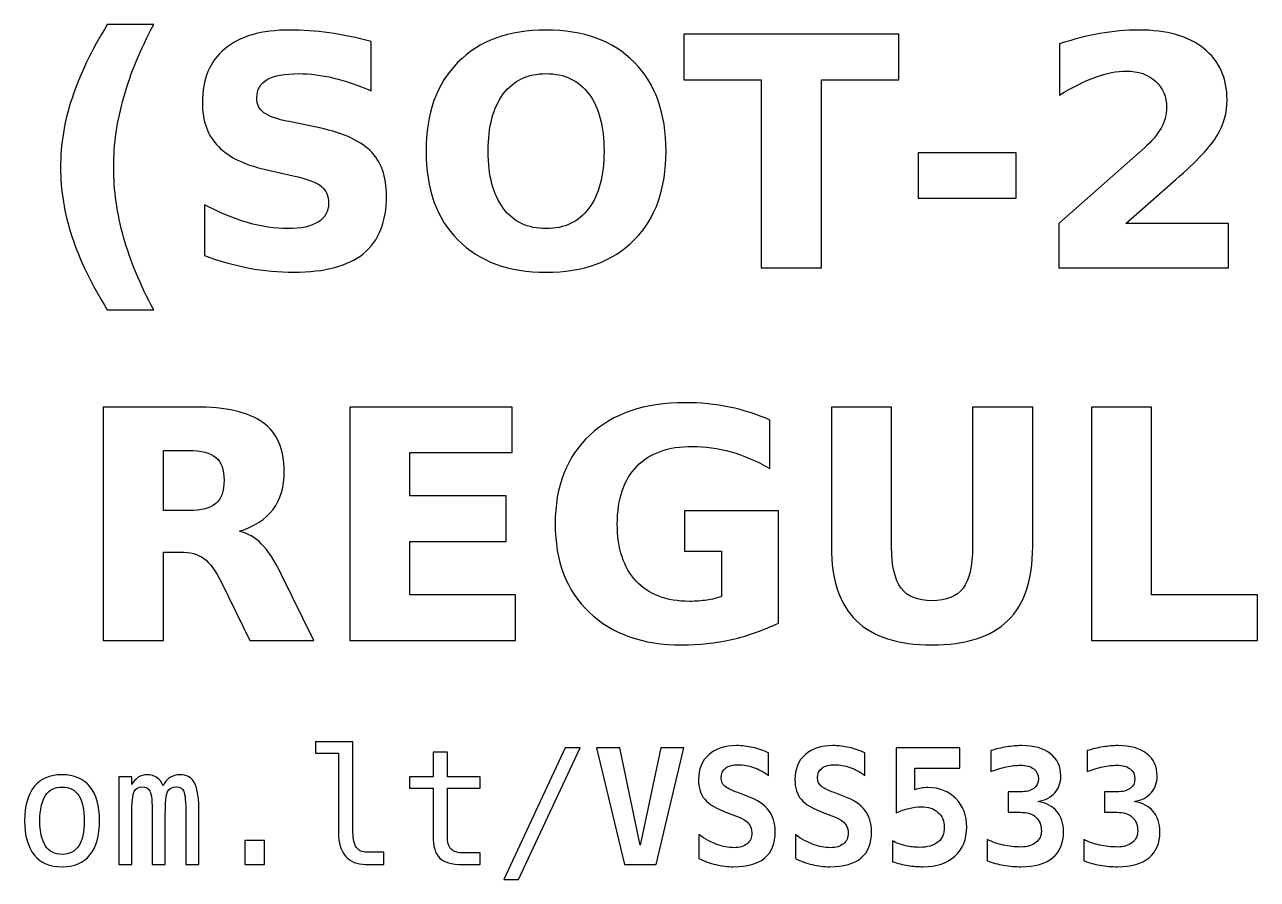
# Model space of a CAD drawing. Header units: centimetres. Extents: x -10.791 to -10.213, y -15.139 to -14.456.
# Drawn here: x -10.5503 to -10.4379, y -14.534 to -14.456 of the extents above; entities that cross this region are included whole.
import ezdxf

# ---------------------------------------------------------------- set-up
doc = ezdxf.new("R2010")
doc.units = ezdxf.units.CM
doc.header["$MEASUREMENT"] = 0
doc.layers.add('Layer 1', color=7, linetype='Continuous')

msp = doc.modelspace()

# ---------------------------------------------------------------- linework, layer by layer
at = {"layer": 'Layer 1', "color": 250}
for points, knots in [([(-10.53854, -14.48202), (-10.53854, -14.48202), (-10.54277, -14.48202), (-10.54277, -14.48202), (-10.54277, -14.48202), (-10.54423, -14.47967), (-10.5453, -14.47744), (-10.546, -14.47532), (-10.546, -14.47532), (-10.54669, -14.47321), (-10.54704, -14.47111), (-10.54704, -14.46903), (-10.54704, -14.46903), (-10.54704, -14.46694), (-10.54669, -14.46484), (-10.54599, -14.4627), (-10.54599, -14.4627), (-10.54529, -14.46057), (-10.54422, -14.45834), (-10.54277, -14.456), (-10.54277, -14.456), (-10.54277, -14.456), (-10.53854, -14.456), (-10.53854, -14.456), (-10.53854, -14.456), (-10.53975, -14.45826), (-10.54067, -14.46046), (-10.54127, -14.46262), (-10.54127, -14.46262), (-10.54188, -14.46477), (-10.54219, -14.46689), (-10.54219, -14.469), (-10.54219, -14.469), (-10.54219, -14.4711), (-10.54189, -14.47323), (-10.54128, -14.47539), (-10.54128, -14.47539), (-10.54068, -14.47755), (-10.53976, -14.47976), (-10.53854, -14.48202)], [0, 0, 0, 0, 0.1, 0.1, 0.1, 0.1, 0.2, 0.2, 0.2, 0.2, 0.3, 0.3, 0.3, 0.3, 0.4, 0.4, 0.4, 0.4, 0.5, 0.5, 0.5, 0.5, 0.6, 0.6, 0.6, 0.6, 0.7, 0.7, 0.7, 0.7, 0.8, 0.8, 0.8, 0.8, 0.9, 0.9, 0.9, 0.9, 1, 1, 1, 1]), ([(-10.5187, -14.45755), (-10.5187, -14.45755), (-10.5187, -14.46205), (-10.5187, -14.46205), (-10.5187, -14.46205), (-10.51987, -14.46153), (-10.52101, -14.46114), (-10.52212, -14.46087), (-10.52212, -14.46087), (-10.52324, -14.4606), (-10.52429, -14.46047), (-10.52528, -14.46047), (-10.52528, -14.46047), (-10.52659, -14.46047), (-10.52756, -14.46065), (-10.52819, -14.46101), (-10.52819, -14.46101), (-10.52881, -14.46137), (-10.52913, -14.46193), (-10.52913, -14.46269), (-10.52913, -14.46269), (-10.52913, -14.46326), (-10.52892, -14.46371), (-10.52849, -14.46403), (-10.52849, -14.46403), (-10.52807, -14.46434), (-10.5273, -14.46462), (-10.52619, -14.46485), (-10.52619, -14.46485), (-10.52619, -14.46485), (-10.52385, -14.46532), (-10.52385, -14.46532), (-10.52385, -14.46532), (-10.52148, -14.46579), (-10.5198, -14.46652), (-10.5188, -14.46749), (-10.5188, -14.46749), (-10.5178, -14.46846), (-10.5173, -14.46984), (-10.5173, -14.47162), (-10.5173, -14.47162), (-10.5173, -14.47397), (-10.518, -14.47572), (-10.51939, -14.47687), (-10.51939, -14.47687), (-10.52078, -14.47801), (-10.52291, -14.47858), (-10.52577, -14.47858), (-10.52577, -14.47858), (-10.52713, -14.47858), (-10.52848, -14.47846), (-10.52984, -14.4782), (-10.52984, -14.4782), (-10.5312, -14.47794), (-10.53256, -14.47756), (-10.53392, -14.47706), (-10.53392, -14.47706), (-10.53392, -14.47706), (-10.53392, -14.47243), (-10.53392, -14.47243), (-10.53392, -14.47243), (-10.53256, -14.47315), (-10.53124, -14.47369), (-10.52997, -14.47406), (-10.52997, -14.47406), (-10.5287, -14.47442), (-10.52748, -14.47461), (-10.5263, -14.47461), (-10.5263, -14.47461), (-10.52511, -14.47461), (-10.52418, -14.47441), (-10.52355, -14.47401), (-10.52355, -14.47401), (-10.52291, -14.47361), (-10.52259, -14.47304), (-10.52259, -14.47229), (-10.52259, -14.47229), (-10.52259, -14.47163), (-10.52281, -14.47112), (-10.52324, -14.47076), (-10.52324, -14.47076), (-10.52367, -14.4704), (-10.52454, -14.47007), (-10.52583, -14.46979), (-10.52583, -14.46979), (-10.52583, -14.46979), (-10.52796, -14.46931), (-10.52796, -14.46931), (-10.52796, -14.46931), (-10.53009, -14.46886), (-10.53164, -14.46813), (-10.53263, -14.46713), (-10.53263, -14.46713), (-10.53361, -14.46614), (-10.5341, -14.46479), (-10.5341, -14.4631), (-10.5341, -14.4631), (-10.5341, -14.46098), (-10.53342, -14.45934), (-10.53205, -14.4582), (-10.53205, -14.4582), (-10.53068, -14.45706), (-10.52871, -14.45649), (-10.52614, -14.45649), (-10.52614, -14.45649), (-10.52497, -14.45649), (-10.52377, -14.45658), (-10.52253, -14.45675), (-10.52253, -14.45675), (-10.5213, -14.45693), (-10.52002, -14.45719), (-10.5187, -14.45755)], [0, 0, 0, 0, 0.035714, 0.035714, 0.035714, 0.035714, 0.071429, 0.071429, 0.071429, 0.071429, 0.107143, 0.107143, 0.107143, 0.107143, 0.142857, 0.142857, 0.142857, 0.142857, 0.178571, 0.178571, 0.178571, 0.178571, 0.214286, 0.214286, 0.214286, 0.214286, 0.25, 0.25, 0.25, 0.25, 0.285714, 0.285714, 0.285714, 0.285714, 0.321429, 0.321429, 0.321429, 0.321429, 0.357143, 0.357143, 0.357143, 0.357143, 0.392857, 0.392857, 0.392857, 0.392857, 0.428571, 0.428571, 0.428571, 0.428571, 0.464286, 0.464286, 0.464286, 0.464286, 0.5, 0.5, 0.5, 0.5, 0.535714, 0.535714, 0.535714, 0.535714, 0.571429, 0.571429, 0.571429, 0.571429, 0.607143, 0.607143, 0.607143, 0.607143, 0.642857, 0.642857, 0.642857, 0.642857, 0.678571, 0.678571, 0.678571, 0.678571, 0.714286, 0.714286, 0.714286, 0.714286, 0.75, 0.75, 0.75, 0.75, 0.785714, 0.785714, 0.785714, 0.785714, 0.821429, 0.821429, 0.821429, 0.821429, 0.857143, 0.857143, 0.857143, 0.857143, 0.892857, 0.892857, 0.892857, 0.892857, 0.928571, 0.928571, 0.928571, 0.928571, 0.964286, 0.964286, 0.964286, 0.964286, 1, 1, 1, 1]), ([(-10.50275, -14.45649), (-10.49933, -14.45649), (-10.49665, -14.45747), (-10.49471, -14.45943), (-10.49471, -14.45943), (-10.49277, -14.46139), (-10.4918, -14.46409), (-10.4918, -14.46754), (-10.4918, -14.46754), (-10.4918, -14.47098), (-10.49277, -14.47369), (-10.49471, -14.47564), (-10.49471, -14.47564), (-10.49665, -14.47761), (-10.49933, -14.47858), (-10.50275, -14.47858), (-10.50275, -14.47858), (-10.50616, -14.47858), (-10.50884, -14.47761), (-10.51079, -14.47564), (-10.51079, -14.47564), (-10.51273, -14.47369), (-10.5137, -14.47098), (-10.5137, -14.46754), (-10.5137, -14.46754), (-10.5137, -14.46409), (-10.51273, -14.46139), (-10.51079, -14.45943), (-10.51079, -14.45943), (-10.50884, -14.45747), (-10.50616, -14.45649), (-10.50275, -14.45649)], [0, 0, 0, 0, 0.125, 0.125, 0.125, 0.125, 0.25, 0.25, 0.25, 0.25, 0.375, 0.375, 0.375, 0.375, 0.5, 0.5, 0.5, 0.5, 0.625, 0.625, 0.625, 0.625, 0.75, 0.75, 0.75, 0.75, 0.875, 0.875, 0.875, 0.875, 1, 1, 1, 1]), ([(-10.49019, -14.45688), (-10.49019, -14.45688), (-10.47056, -14.45688), (-10.47056, -14.45688), (-10.47056, -14.45688), (-10.47056, -14.45688), (-10.47056, -14.46103), (-10.47056, -14.46103), (-10.47056, -14.46103), (-10.47056, -14.46103), (-10.47762, -14.46103), (-10.47762, -14.46103), (-10.47762, -14.46103), (-10.47762, -14.46103), (-10.47762, -14.47817), (-10.47762, -14.47817), (-10.47762, -14.47817), (-10.47762, -14.47817), (-10.48312, -14.47817), (-10.48312, -14.47817), (-10.48312, -14.47817), (-10.48312, -14.47817), (-10.48312, -14.46103), (-10.48312, -14.46103), (-10.48312, -14.46103), (-10.48312, -14.46103), (-10.49019, -14.46103), (-10.49019, -14.46103), (-10.49019, -14.46103), (-10.49019, -14.46103), (-10.49019, -14.45688), (-10.49019, -14.45688)], [0, 0, 0, 0, 0.125, 0.125, 0.125, 0.125, 0.25, 0.25, 0.25, 0.25, 0.375, 0.375, 0.375, 0.375, 0.5, 0.5, 0.5, 0.5, 0.625, 0.625, 0.625, 0.625, 0.75, 0.75, 0.75, 0.75, 0.875, 0.875, 0.875, 0.875, 1, 1, 1, 1]), ([(-10.44986, -14.47413), (-10.44986, -14.47413), (-10.44049, -14.47413), (-10.44049, -14.47413), (-10.44049, -14.47413), (-10.44049, -14.47413), (-10.44049, -14.47817), (-10.44049, -14.47817), (-10.44049, -14.47817), (-10.44049, -14.47817), (-10.45597, -14.47817), (-10.45597, -14.47817), (-10.45597, -14.47817), (-10.45597, -14.47817), (-10.45597, -14.47413), (-10.45597, -14.47413), (-10.45597, -14.47413), (-10.45597, -14.47413), (-10.44819, -14.46727), (-10.44819, -14.46727), (-10.44819, -14.46727), (-10.4475, -14.46665), (-10.44699, -14.46603), (-10.44665, -14.46543), (-10.44665, -14.46543), (-10.44632, -14.46484), (-10.44615, -14.46421), (-10.44615, -14.46356), (-10.44615, -14.46356), (-10.44615, -14.46257), (-10.44649, -14.46176), (-10.44716, -14.46116), (-10.44716, -14.46116), (-10.44783, -14.46055), (-10.44872, -14.46024), (-10.44983, -14.46024), (-10.44983, -14.46024), (-10.45069, -14.46024), (-10.45162, -14.46043), (-10.45264, -14.46079), (-10.45264, -14.46079), (-10.45366, -14.46116), (-10.45475, -14.46171), (-10.45591, -14.46243), (-10.45591, -14.46243), (-10.45591, -14.46243), (-10.45591, -14.45775), (-10.45591, -14.45775), (-10.45591, -14.45775), (-10.45467, -14.45734), (-10.45345, -14.45703), (-10.45224, -14.45681), (-10.45224, -14.45681), (-10.45104, -14.4566), (-10.44985, -14.45649), (-10.44869, -14.45649), (-10.44869, -14.45649), (-10.44614, -14.45649), (-10.44416, -14.45705), (-10.44275, -14.45818), (-10.44275, -14.45818), (-10.44134, -14.4593), (-10.44063, -14.46086), (-10.44063, -14.46287), (-10.44063, -14.46287), (-10.44063, -14.46403), (-10.44093, -14.46511), (-10.44153, -14.46611), (-10.44153, -14.46611), (-10.44213, -14.46711), (-10.44339, -14.46846), (-10.44531, -14.47014), (-10.44531, -14.47014), (-10.44531, -14.47014), (-10.44986, -14.47413), (-10.44986, -14.47413)], [0, 0, 0, 0, 0.052632, 0.052632, 0.052632, 0.052632, 0.105263, 0.105263, 0.105263, 0.105263, 0.157895, 0.157895, 0.157895, 0.157895, 0.210526, 0.210526, 0.210526, 0.210526, 0.263158, 0.263158, 0.263158, 0.263158, 0.315789, 0.315789, 0.315789, 0.315789, 0.368421, 0.368421, 0.368421, 0.368421, 0.421053, 0.421053, 0.421053, 0.421053, 0.473684, 0.473684, 0.473684, 0.473684, 0.526316, 0.526316, 0.526316, 0.526316, 0.578947, 0.578947, 0.578947, 0.578947, 0.631579, 0.631579, 0.631579, 0.631579, 0.684211, 0.684211, 0.684211, 0.684211, 0.736842, 0.736842, 0.736842, 0.736842, 0.789474, 0.789474, 0.789474, 0.789474, 0.842105, 0.842105, 0.842105, 0.842105, 0.894737, 0.894737, 0.894737, 0.894737, 0.947368, 0.947368, 0.947368, 0.947368, 1, 1, 1, 1]), ([(-10.50275, -14.46047), (-10.50443, -14.46047), (-10.50572, -14.46109), (-10.50665, -14.46232), (-10.50665, -14.46232), (-10.50757, -14.46356), (-10.50803, -14.4653), (-10.50803, -14.46754), (-10.50803, -14.46754), (-10.50803, -14.46978), (-10.50757, -14.47151), (-10.50665, -14.47275), (-10.50665, -14.47275), (-10.50572, -14.47399), (-10.50443, -14.47461), (-10.50275, -14.47461), (-10.50275, -14.47461), (-10.50107, -14.47461), (-10.49977, -14.47399), (-10.49884, -14.47275), (-10.49884, -14.47275), (-10.49792, -14.47151), (-10.49746, -14.46978), (-10.49746, -14.46754), (-10.49746, -14.46754), (-10.49746, -14.4653), (-10.49792, -14.46356), (-10.49884, -14.46232), (-10.49884, -14.46232), (-10.49977, -14.46109), (-10.50107, -14.46047), (-10.50275, -14.46047)], [0, 0, 0, 0, 0.125, 0.125, 0.125, 0.125, 0.25, 0.25, 0.25, 0.25, 0.375, 0.375, 0.375, 0.375, 0.5, 0.5, 0.5, 0.5, 0.625, 0.625, 0.625, 0.625, 0.75, 0.75, 0.75, 0.75, 0.875, 0.875, 0.875, 0.875, 1, 1, 1, 1]), ([(-10.46882, -14.46769), (-10.46882, -14.46769), (-10.45986, -14.46769), (-10.45986, -14.46769), (-10.45986, -14.46769), (-10.45986, -14.46769), (-10.45986, -14.47184), (-10.45986, -14.47184), (-10.45986, -14.47184), (-10.45986, -14.47184), (-10.46882, -14.47184), (-10.46882, -14.47184), (-10.46882, -14.47184), (-10.46882, -14.47184), (-10.46882, -14.46769), (-10.46882, -14.46769)], [0, 0, 0, 0, 0.25, 0.25, 0.25, 0.25, 0.5, 0.5, 0.5, 0.5, 0.75, 0.75, 0.75, 0.75, 1, 1, 1, 1]), ([(-10.53766, -14.50411), (-10.53766, -14.50411), (-10.53766, -14.51217), (-10.53766, -14.51217), (-10.53766, -14.51217), (-10.53766, -14.51217), (-10.54315, -14.51217), (-10.54315, -14.51217), (-10.54315, -14.51217), (-10.54315, -14.51217), (-10.54315, -14.49088), (-10.54315, -14.49088), (-10.54315, -14.49088), (-10.54315, -14.49088), (-10.53476, -14.49088), (-10.53476, -14.49088), (-10.53476, -14.49088), (-10.53196, -14.49088), (-10.5299, -14.49135), (-10.52859, -14.49229), (-10.52859, -14.49229), (-10.52728, -14.49323), (-10.52663, -14.49472), (-10.52663, -14.49675), (-10.52663, -14.49675), (-10.52663, -14.49816), (-10.52697, -14.49932), (-10.52765, -14.50022), (-10.52765, -14.50022), (-10.52833, -14.50112), (-10.52936, -14.50179), (-10.53072, -14.50221), (-10.53072, -14.50221), (-10.52997, -14.50239), (-10.5293, -14.50277), (-10.5287, -14.50338), (-10.5287, -14.50338), (-10.52811, -14.50398), (-10.52751, -14.5049), (-10.5269, -14.50612), (-10.5269, -14.50612), (-10.5269, -14.50612), (-10.52392, -14.51217), (-10.52392, -14.51217), (-10.52392, -14.51217), (-10.52392, -14.51217), (-10.52977, -14.51217), (-10.52977, -14.51217), (-10.52977, -14.51217), (-10.52977, -14.51217), (-10.53236, -14.50688), (-10.53236, -14.50688), (-10.53236, -14.50688), (-10.53289, -14.50582), (-10.53342, -14.50509), (-10.53396, -14.5047), (-10.53396, -14.5047), (-10.53449, -14.50431), (-10.53521, -14.50411), (-10.5361, -14.50411), (-10.5361, -14.50411), (-10.5361, -14.50411), (-10.53766, -14.50411), (-10.53766, -14.50411)], [0, 0, 0, 0, 0.0625, 0.0625, 0.0625, 0.0625, 0.125, 0.125, 0.125, 0.125, 0.1875, 0.1875, 0.1875, 0.1875, 0.25, 0.25, 0.25, 0.25, 0.3125, 0.3125, 0.3125, 0.3125, 0.375, 0.375, 0.375, 0.375, 0.4375, 0.4375, 0.4375, 0.4375, 0.5, 0.5, 0.5, 0.5, 0.5625, 0.5625, 0.5625, 0.5625, 0.625, 0.625, 0.625, 0.625, 0.6875, 0.6875, 0.6875, 0.6875, 0.75, 0.75, 0.75, 0.75, 0.8125, 0.8125, 0.8125, 0.8125, 0.875, 0.875, 0.875, 0.875, 0.9375, 0.9375, 0.9375, 0.9375, 1, 1, 1, 1]), ([(-10.52066, -14.49088), (-10.52066, -14.49088), (-10.50584, -14.49088), (-10.50584, -14.49088), (-10.50584, -14.49088), (-10.50584, -14.49088), (-10.50584, -14.49503), (-10.50584, -14.49503), (-10.50584, -14.49503), (-10.50584, -14.49503), (-10.51517, -14.49503), (-10.51517, -14.49503), (-10.51517, -14.49503), (-10.51517, -14.49503), (-10.51517, -14.49899), (-10.51517, -14.49899), (-10.51517, -14.49899), (-10.51517, -14.49899), (-10.5064, -14.49899), (-10.5064, -14.49899), (-10.5064, -14.49899), (-10.5064, -14.49899), (-10.5064, -14.50314), (-10.5064, -14.50314), (-10.5064, -14.50314), (-10.5064, -14.50314), (-10.51517, -14.50314), (-10.51517, -14.50314), (-10.51517, -14.50314), (-10.51517, -14.50314), (-10.51517, -14.50802), (-10.51517, -14.50802), (-10.51517, -14.50802), (-10.51517, -14.50802), (-10.50553, -14.50802), (-10.50553, -14.50802), (-10.50553, -14.50802), (-10.50553, -14.50802), (-10.50553, -14.51217), (-10.50553, -14.51217), (-10.50553, -14.51217), (-10.50553, -14.51217), (-10.52066, -14.51217), (-10.52066, -14.51217), (-10.52066, -14.51217), (-10.52066, -14.51217), (-10.52066, -14.49088), (-10.52066, -14.49088)], [0, 0, 0, 0, 0.083333, 0.083333, 0.083333, 0.083333, 0.166667, 0.166667, 0.166667, 0.166667, 0.25, 0.25, 0.25, 0.25, 0.333333, 0.333333, 0.333333, 0.333333, 0.416667, 0.416667, 0.416667, 0.416667, 0.5, 0.5, 0.5, 0.5, 0.583333, 0.583333, 0.583333, 0.583333, 0.666667, 0.666667, 0.666667, 0.666667, 0.75, 0.75, 0.75, 0.75, 0.833333, 0.833333, 0.833333, 0.833333, 0.916667, 0.916667, 0.916667, 0.916667, 1, 1, 1, 1]), ([(-10.48156, -14.51059), (-10.48292, -14.51125), (-10.48434, -14.51175), (-10.48582, -14.51209), (-10.48582, -14.51209), (-10.4873, -14.51242), (-10.48881, -14.51258), (-10.49039, -14.51258), (-10.49039, -14.51258), (-10.49393, -14.51258), (-10.49674, -14.51159), (-10.49881, -14.50961), (-10.49881, -14.50961), (-10.50089, -14.50763), (-10.50192, -14.50494), (-10.50192, -14.50154), (-10.50192, -14.50154), (-10.50192, -14.49811), (-10.50087, -14.49541), (-10.49876, -14.49344), (-10.49876, -14.49344), (-10.49665, -14.49147), (-10.49376, -14.49049), (-10.49008, -14.49049), (-10.49008, -14.49049), (-10.48867, -14.49049), (-10.48731, -14.49062), (-10.48601, -14.49089), (-10.48601, -14.49089), (-10.48471, -14.49116), (-10.48349, -14.49155), (-10.48234, -14.49207), (-10.48234, -14.49207), (-10.48234, -14.49207), (-10.48234, -14.49648), (-10.48234, -14.49648), (-10.48234, -14.49648), (-10.48353, -14.4958), (-10.48471, -14.4953), (-10.48588, -14.49497), (-10.48588, -14.49497), (-10.48706, -14.49463), (-10.48823, -14.49447), (-10.48941, -14.49447), (-10.48941, -14.49447), (-10.4916, -14.49447), (-10.49329, -14.49508), (-10.49447, -14.4963), (-10.49447, -14.4963), (-10.49565, -14.49753), (-10.49625, -14.49927), (-10.49625, -14.50154), (-10.49625, -14.50154), (-10.49625, -14.5038), (-10.49568, -14.50554), (-10.49453, -14.50677), (-10.49453, -14.50677), (-10.4934, -14.50799), (-10.49177, -14.50861), (-10.48967, -14.50861), (-10.48967, -14.50861), (-10.4891, -14.50861), (-10.48857, -14.50857), (-10.48808, -14.5085), (-10.48808, -14.5085), (-10.48759, -14.50843), (-10.48715, -14.50831), (-10.48676, -14.50816), (-10.48676, -14.50816), (-10.48676, -14.50816), (-10.48676, -14.50403), (-10.48676, -14.50403), (-10.48676, -14.50403), (-10.48676, -14.50403), (-10.49011, -14.50403), (-10.49011, -14.50403), (-10.49011, -14.50403), (-10.49011, -14.50403), (-10.49011, -14.50034), (-10.49011, -14.50034), (-10.49011, -14.50034), (-10.49011, -14.50034), (-10.48156, -14.50034), (-10.48156, -14.50034), (-10.48156, -14.50034), (-10.48156, -14.50034), (-10.48156, -14.51059), (-10.48156, -14.51059)], [0, 0, 0, 0, 0.045455, 0.045455, 0.045455, 0.045455, 0.090909, 0.090909, 0.090909, 0.090909, 0.136364, 0.136364, 0.136364, 0.136364, 0.181818, 0.181818, 0.181818, 0.181818, 0.227273, 0.227273, 0.227273, 0.227273, 0.272727, 0.272727, 0.272727, 0.272727, 0.318182, 0.318182, 0.318182, 0.318182, 0.363636, 0.363636, 0.363636, 0.363636, 0.409091, 0.409091, 0.409091, 0.409091, 0.454545, 0.454545, 0.454545, 0.454545, 0.5, 0.5, 0.5, 0.5, 0.545455, 0.545455, 0.545455, 0.545455, 0.590909, 0.590909, 0.590909, 0.590909, 0.636364, 0.636364, 0.636364, 0.636364, 0.681818, 0.681818, 0.681818, 0.681818, 0.727273, 0.727273, 0.727273, 0.727273, 0.772727, 0.772727, 0.772727, 0.772727, 0.818182, 0.818182, 0.818182, 0.818182, 0.863636, 0.863636, 0.863636, 0.863636, 0.909091, 0.909091, 0.909091, 0.909091, 0.954545, 0.954545, 0.954545, 0.954545, 1, 1, 1, 1]), ([(-10.47672, -14.49088), (-10.47672, -14.49088), (-10.47123, -14.49088), (-10.47123, -14.49088), (-10.47123, -14.49088), (-10.47123, -14.49088), (-10.47123, -14.50364), (-10.47123, -14.50364), (-10.47123, -14.50364), (-10.47123, -14.5054), (-10.47094, -14.50666), (-10.47036, -14.50741), (-10.47036, -14.50741), (-10.46979, -14.50817), (-10.46885, -14.50855), (-10.46755, -14.50855), (-10.46755, -14.50855), (-10.46623, -14.50855), (-10.46529, -14.50817), (-10.46471, -14.50741), (-10.46471, -14.50741), (-10.46414, -14.50666), (-10.46385, -14.5054), (-10.46385, -14.50364), (-10.46385, -14.50364), (-10.46385, -14.50364), (-10.46385, -14.49088), (-10.46385, -14.49088), (-10.46385, -14.49088), (-10.46385, -14.49088), (-10.45836, -14.49088), (-10.45836, -14.49088), (-10.45836, -14.49088), (-10.45836, -14.49088), (-10.45836, -14.50364), (-10.45836, -14.50364), (-10.45836, -14.50364), (-10.45836, -14.50665), (-10.45911, -14.5089), (-10.46063, -14.51037), (-10.46063, -14.51037), (-10.46214, -14.51185), (-10.46444, -14.51258), (-10.46755, -14.51258), (-10.46755, -14.51258), (-10.47064, -14.51258), (-10.47294, -14.51185), (-10.47445, -14.51037), (-10.47445, -14.51037), (-10.47596, -14.5089), (-10.47672, -14.50665), (-10.47672, -14.50364), (-10.47672, -14.50364), (-10.47672, -14.50364), (-10.47672, -14.49088), (-10.47672, -14.49088)], [0, 0, 0, 0, 0.071429, 0.071429, 0.071429, 0.071429, 0.142857, 0.142857, 0.142857, 0.142857, 0.214286, 0.214286, 0.214286, 0.214286, 0.285714, 0.285714, 0.285714, 0.285714, 0.357143, 0.357143, 0.357143, 0.357143, 0.428571, 0.428571, 0.428571, 0.428571, 0.5, 0.5, 0.5, 0.5, 0.571429, 0.571429, 0.571429, 0.571429, 0.642857, 0.642857, 0.642857, 0.642857, 0.714286, 0.714286, 0.714286, 0.714286, 0.785714, 0.785714, 0.785714, 0.785714, 0.857143, 0.857143, 0.857143, 0.857143, 0.928571, 0.928571, 0.928571, 0.928571, 1, 1, 1, 1]), ([(-10.453, -14.49088), (-10.453, -14.49088), (-10.44751, -14.49088), (-10.44751, -14.49088), (-10.44751, -14.49088), (-10.44751, -14.49088), (-10.44751, -14.50802), (-10.44751, -14.50802), (-10.44751, -14.50802), (-10.44751, -14.50802), (-10.43787, -14.50802), (-10.43787, -14.50802), (-10.43787, -14.50802), (-10.43787, -14.50802), (-10.43787, -14.51217), (-10.43787, -14.51217), (-10.43787, -14.51217), (-10.43787, -14.51217), (-10.453, -14.51217), (-10.453, -14.51217), (-10.453, -14.51217), (-10.453, -14.51217), (-10.453, -14.49088), (-10.453, -14.49088)], [0, 0, 0, 0, 0.166667, 0.166667, 0.166667, 0.166667, 0.333333, 0.333333, 0.333333, 0.333333, 0.5, 0.5, 0.5, 0.5, 0.666667, 0.666667, 0.666667, 0.666667, 0.833333, 0.833333, 0.833333, 0.833333, 1, 1, 1, 1]), ([(-10.53534, -14.50032), (-10.53419, -14.50032), (-10.53337, -14.50011), (-10.53287, -14.49968), (-10.53287, -14.49968), (-10.53237, -14.49925), (-10.53212, -14.49854), (-10.53212, -14.49756), (-10.53212, -14.49756), (-10.53212, -14.4966), (-10.53237, -14.4959), (-10.53287, -14.49548), (-10.53287, -14.49548), (-10.53337, -14.49506), (-10.53419, -14.49485), (-10.53534, -14.49485), (-10.53534, -14.49485), (-10.53534, -14.49485), (-10.53766, -14.49485), (-10.53766, -14.49485), (-10.53766, -14.49485), (-10.53766, -14.49485), (-10.53766, -14.50032), (-10.53766, -14.50032), (-10.53766, -14.50032), (-10.53766, -14.50032), (-10.53534, -14.50032), (-10.53534, -14.50032)], [0, 0, 0, 0, 0.142857, 0.142857, 0.142857, 0.142857, 0.285714, 0.285714, 0.285714, 0.285714, 0.428571, 0.428571, 0.428571, 0.428571, 0.571429, 0.571429, 0.571429, 0.571429, 0.714286, 0.714286, 0.714286, 0.714286, 0.857143, 0.857143, 0.857143, 0.857143, 1, 1, 1, 1]), ([(-10.52036, -14.52972), (-10.52036, -14.53031), (-10.52026, -14.53075), (-10.52004, -14.53105), (-10.52004, -14.53105), (-10.51982, -14.53135), (-10.51951, -14.5315), (-10.51908, -14.5315), (-10.51908, -14.5315), (-10.51908, -14.5315), (-10.51755, -14.5315), (-10.51755, -14.5315), (-10.51755, -14.5315), (-10.51755, -14.5315), (-10.51755, -14.53261), (-10.51755, -14.53261), (-10.51755, -14.53261), (-10.51755, -14.53261), (-10.51921, -14.53261), (-10.51921, -14.53261), (-10.51921, -14.53261), (-10.51999, -14.53261), (-10.5206, -14.53236), (-10.52103, -14.53185), (-10.52103, -14.53185), (-10.52146, -14.53135), (-10.52168, -14.53064), (-10.52168, -14.52972), (-10.52168, -14.52972), (-10.52168, -14.52972), (-10.52168, -14.52247), (-10.52168, -14.52247), (-10.52168, -14.52247), (-10.52168, -14.52247), (-10.52378, -14.52247), (-10.52378, -14.52247), (-10.52378, -14.52247), (-10.52378, -14.52247), (-10.52378, -14.52144), (-10.52378, -14.52144), (-10.52378, -14.52144), (-10.52378, -14.52144), (-10.52036, -14.52144), (-10.52036, -14.52144), (-10.52036, -14.52144), (-10.52036, -14.52144), (-10.52036, -14.52972), (-10.52036, -14.52972)], [0, 0, 0, 0, 0.083333, 0.083333, 0.083333, 0.083333, 0.166667, 0.166667, 0.166667, 0.166667, 0.25, 0.25, 0.25, 0.25, 0.333333, 0.333333, 0.333333, 0.333333, 0.416667, 0.416667, 0.416667, 0.416667, 0.5, 0.5, 0.5, 0.5, 0.583333, 0.583333, 0.583333, 0.583333, 0.666667, 0.666667, 0.666667, 0.666667, 0.75, 0.75, 0.75, 0.75, 0.833333, 0.833333, 0.833333, 0.833333, 0.916667, 0.916667, 0.916667, 0.916667, 1, 1, 1, 1]), ([(-10.51175, -14.52236), (-10.51175, -14.52236), (-10.51175, -14.52463), (-10.51175, -14.52463), (-10.51175, -14.52463), (-10.51175, -14.52463), (-10.50877, -14.52463), (-10.50877, -14.52463), (-10.50877, -14.52463), (-10.50877, -14.52463), (-10.50877, -14.52565), (-10.50877, -14.52565), (-10.50877, -14.52565), (-10.50877, -14.52565), (-10.51175, -14.52565), (-10.51175, -14.52565), (-10.51175, -14.52565), (-10.51175, -14.52565), (-10.51175, -14.52998), (-10.51175, -14.52998), (-10.51175, -14.52998), (-10.51175, -14.53057), (-10.51164, -14.53098), (-10.51142, -14.53121), (-10.51142, -14.53121), (-10.51119, -14.53144), (-10.5108, -14.53156), (-10.51025, -14.53156), (-10.51025, -14.53156), (-10.51025, -14.53156), (-10.50877, -14.53156), (-10.50877, -14.53156), (-10.50877, -14.53156), (-10.50877, -14.53156), (-10.50877, -14.53261), (-10.50877, -14.53261), (-10.50877, -14.53261), (-10.50877, -14.53261), (-10.51038, -14.53261), (-10.51038, -14.53261), (-10.51038, -14.53261), (-10.51136, -14.53261), (-10.51205, -14.53241), (-10.51246, -14.53202), (-10.51246, -14.53202), (-10.51286, -14.53162), (-10.51306, -14.53094), (-10.51306, -14.52998), (-10.51306, -14.52998), (-10.51306, -14.52998), (-10.51306, -14.52565), (-10.51306, -14.52565), (-10.51306, -14.52565), (-10.51306, -14.52565), (-10.5152, -14.52565), (-10.5152, -14.52565), (-10.5152, -14.52565), (-10.5152, -14.52565), (-10.5152, -14.52463), (-10.5152, -14.52463), (-10.5152, -14.52463), (-10.5152, -14.52463), (-10.51306, -14.52463), (-10.51306, -14.52463), (-10.51306, -14.52463), (-10.51306, -14.52463), (-10.51306, -14.52236), (-10.51306, -14.52236), (-10.51306, -14.52236), (-10.51306, -14.52236), (-10.51175, -14.52236), (-10.51175, -14.52236)], [0, 0, 0, 0, 0.055556, 0.055556, 0.055556, 0.055556, 0.111111, 0.111111, 0.111111, 0.111111, 0.166667, 0.166667, 0.166667, 0.166667, 0.222222, 0.222222, 0.222222, 0.222222, 0.277778, 0.277778, 0.277778, 0.277778, 0.333333, 0.333333, 0.333333, 0.333333, 0.388889, 0.388889, 0.388889, 0.388889, 0.444444, 0.444444, 0.444444, 0.444444, 0.5, 0.5, 0.5, 0.5, 0.555556, 0.555556, 0.555556, 0.555556, 0.611111, 0.611111, 0.611111, 0.611111, 0.666667, 0.666667, 0.666667, 0.666667, 0.722222, 0.722222, 0.722222, 0.722222, 0.777778, 0.777778, 0.777778, 0.777778, 0.833333, 0.833333, 0.833333, 0.833333, 0.888889, 0.888889, 0.888889, 0.888889, 0.944444, 0.944444, 0.944444, 0.944444, 1, 1, 1, 1]), ([(-10.501, -14.52197), (-10.501, -14.52197), (-10.49965, -14.52197), (-10.49965, -14.52197), (-10.49965, -14.52197), (-10.49965, -14.52197), (-10.50525, -14.53397), (-10.50525, -14.53397), (-10.50525, -14.53397), (-10.50525, -14.53397), (-10.50661, -14.53397), (-10.50661, -14.53397), (-10.50661, -14.53397), (-10.50661, -14.53397), (-10.501, -14.52197), (-10.501, -14.52197)], [0, 0, 0, 0, 0.25, 0.25, 0.25, 0.25, 0.5, 0.5, 0.5, 0.5, 0.75, 0.75, 0.75, 0.75, 1, 1, 1, 1]), ([(-10.49416, -14.53086), (-10.49416, -14.53086), (-10.49228, -14.52197), (-10.49228, -14.52197), (-10.49228, -14.52197), (-10.49228, -14.52197), (-10.49017, -14.52197), (-10.49017, -14.52197), (-10.49017, -14.52197), (-10.49017, -14.52197), (-10.4927, -14.53261), (-10.4927, -14.53261), (-10.4927, -14.53261), (-10.4927, -14.53261), (-10.49561, -14.53261), (-10.49561, -14.53261), (-10.49561, -14.53261), (-10.49561, -14.53261), (-10.49814, -14.52197), (-10.49814, -14.52197), (-10.49814, -14.52197), (-10.49814, -14.52197), (-10.49603, -14.52197), (-10.49603, -14.52197), (-10.49603, -14.52197), (-10.49603, -14.52197), (-10.49416, -14.53086), (-10.49416, -14.53086)], [0, 0, 0, 0, 0.142857, 0.142857, 0.142857, 0.142857, 0.285714, 0.285714, 0.285714, 0.285714, 0.428571, 0.428571, 0.428571, 0.428571, 0.571429, 0.571429, 0.571429, 0.571429, 0.714286, 0.714286, 0.714286, 0.714286, 0.857143, 0.857143, 0.857143, 0.857143, 1, 1, 1, 1]), ([(-10.48612, -14.52794), (-10.48718, -14.52754), (-10.4879, -14.52711), (-10.48828, -14.52667), (-10.48828, -14.52667), (-10.48865, -14.52622), (-10.48884, -14.52563), (-10.48884, -14.52487), (-10.48884, -14.52487), (-10.48884, -14.52391), (-10.48853, -14.52315), (-10.48791, -14.5226), (-10.48791, -14.5226), (-10.4873, -14.52205), (-10.48645, -14.52177), (-10.48537, -14.52177), (-10.48537, -14.52177), (-10.48488, -14.52177), (-10.48439, -14.52183), (-10.4839, -14.52194), (-10.4839, -14.52194), (-10.48341, -14.52205), (-10.48292, -14.52222), (-10.48245, -14.52244), (-10.48245, -14.52244), (-10.48245, -14.52244), (-10.48245, -14.52449), (-10.48245, -14.52449), (-10.48245, -14.52449), (-10.4829, -14.52417), (-10.48336, -14.52393), (-10.48382, -14.52376), (-10.48382, -14.52376), (-10.48429, -14.5236), (-10.48475, -14.52351), (-10.4852, -14.52351), (-10.4852, -14.52351), (-10.48571, -14.52351), (-10.4861, -14.52362), (-10.48637, -14.52382), (-10.48637, -14.52382), (-10.48664, -14.52403), (-10.48678, -14.52432), (-10.48678, -14.5247), (-10.48678, -14.5247), (-10.48678, -14.52499), (-10.48668, -14.52523), (-10.48648, -14.52543), (-10.48648, -14.52543), (-10.48629, -14.52562), (-10.48587, -14.52583), (-10.48525, -14.52606), (-10.48525, -14.52606), (-10.48525, -14.52606), (-10.48434, -14.52641), (-10.48434, -14.52641), (-10.48434, -14.52641), (-10.48349, -14.52672), (-10.48286, -14.52714), (-10.48245, -14.52766), (-10.48245, -14.52766), (-10.48205, -14.52817), (-10.48185, -14.52883), (-10.48185, -14.52961), (-10.48185, -14.52961), (-10.48185, -14.53069), (-10.48216, -14.53149), (-10.4828, -14.53202), (-10.4828, -14.53202), (-10.48343, -14.53255), (-10.48439, -14.53282), (-10.48567, -14.53282), (-10.48567, -14.53282), (-10.4862, -14.53282), (-10.48673, -14.53275), (-10.48726, -14.53263), (-10.48726, -14.53263), (-10.48779, -14.5325), (-10.4883, -14.53232), (-10.4888, -14.53207), (-10.4888, -14.53207), (-10.4888, -14.53207), (-10.4888, -14.52989), (-10.4888, -14.52989), (-10.4888, -14.52989), (-10.48824, -14.53029), (-10.48769, -14.53059), (-10.48717, -14.53079), (-10.48717, -14.53079), (-10.48664, -14.53098), (-10.48612, -14.53108), (-10.48561, -14.53108), (-10.48561, -14.53108), (-10.48509, -14.53108), (-10.48469, -14.53096), (-10.48441, -14.53072), (-10.48441, -14.53072), (-10.48412, -14.53049), (-10.48398, -14.53016), (-10.48398, -14.52974), (-10.48398, -14.52974), (-10.48398, -14.52942), (-10.48407, -14.52914), (-10.48426, -14.5289), (-10.48426, -14.5289), (-10.48445, -14.52866), (-10.48473, -14.52847), (-10.48509, -14.52833), (-10.48509, -14.52833), (-10.48509, -14.52833), (-10.48612, -14.52794), (-10.48612, -14.52794)], [0, 0, 0, 0, 0.035714, 0.035714, 0.035714, 0.035714, 0.071429, 0.071429, 0.071429, 0.071429, 0.107143, 0.107143, 0.107143, 0.107143, 0.142857, 0.142857, 0.142857, 0.142857, 0.178571, 0.178571, 0.178571, 0.178571, 0.214286, 0.214286, 0.214286, 0.214286, 0.25, 0.25, 0.25, 0.25, 0.285714, 0.285714, 0.285714, 0.285714, 0.321429, 0.321429, 0.321429, 0.321429, 0.357143, 0.357143, 0.357143, 0.357143, 0.392857, 0.392857, 0.392857, 0.392857, 0.428571, 0.428571, 0.428571, 0.428571, 0.464286, 0.464286, 0.464286, 0.464286, 0.5, 0.5, 0.5, 0.5, 0.535714, 0.535714, 0.535714, 0.535714, 0.571429, 0.571429, 0.571429, 0.571429, 0.607143, 0.607143, 0.607143, 0.607143, 0.642857, 0.642857, 0.642857, 0.642857, 0.678571, 0.678571, 0.678571, 0.678571, 0.714286, 0.714286, 0.714286, 0.714286, 0.75, 0.75, 0.75, 0.75, 0.785714, 0.785714, 0.785714, 0.785714, 0.821429, 0.821429, 0.821429, 0.821429, 0.857143, 0.857143, 0.857143, 0.857143, 0.892857, 0.892857, 0.892857, 0.892857, 0.928571, 0.928571, 0.928571, 0.928571, 0.964286, 0.964286, 0.964286, 0.964286, 1, 1, 1, 1]), ([(-10.47733, -14.52794), (-10.47839, -14.52754), (-10.47911, -14.52711), (-10.47949, -14.52667), (-10.47949, -14.52667), (-10.47986, -14.52622), (-10.48005, -14.52563), (-10.48005, -14.52487), (-10.48005, -14.52487), (-10.48005, -14.52391), (-10.47974, -14.52315), (-10.47912, -14.5226), (-10.47912, -14.5226), (-10.47851, -14.52205), (-10.47766, -14.52177), (-10.47658, -14.52177), (-10.47658, -14.52177), (-10.47609, -14.52177), (-10.4756, -14.52183), (-10.47511, -14.52194), (-10.47511, -14.52194), (-10.47462, -14.52205), (-10.47413, -14.52222), (-10.47366, -14.52244), (-10.47366, -14.52244), (-10.47366, -14.52244), (-10.47366, -14.52449), (-10.47366, -14.52449), (-10.47366, -14.52449), (-10.47411, -14.52417), (-10.47457, -14.52393), (-10.47503, -14.52376), (-10.47503, -14.52376), (-10.4755, -14.5236), (-10.47596, -14.52351), (-10.47641, -14.52351), (-10.47641, -14.52351), (-10.47692, -14.52351), (-10.47731, -14.52362), (-10.47758, -14.52382), (-10.47758, -14.52382), (-10.47785, -14.52403), (-10.47799, -14.52432), (-10.47799, -14.5247), (-10.47799, -14.5247), (-10.47799, -14.52499), (-10.47789, -14.52523), (-10.47769, -14.52543), (-10.47769, -14.52543), (-10.4775, -14.52562), (-10.47708, -14.52583), (-10.47646, -14.52606), (-10.47646, -14.52606), (-10.47646, -14.52606), (-10.47555, -14.52641), (-10.47555, -14.52641), (-10.47555, -14.52641), (-10.4747, -14.52672), (-10.47407, -14.52714), (-10.47366, -14.52766), (-10.47366, -14.52766), (-10.47326, -14.52817), (-10.47306, -14.52883), (-10.47306, -14.52961), (-10.47306, -14.52961), (-10.47306, -14.53069), (-10.47337, -14.53149), (-10.47401, -14.53202), (-10.47401, -14.53202), (-10.47464, -14.53255), (-10.4756, -14.53282), (-10.47688, -14.53282), (-10.47688, -14.53282), (-10.47741, -14.53282), (-10.47794, -14.53275), (-10.47847, -14.53263), (-10.47847, -14.53263), (-10.479, -14.5325), (-10.47951, -14.53232), (-10.48001, -14.53207), (-10.48001, -14.53207), (-10.48001, -14.53207), (-10.48001, -14.52989), (-10.48001, -14.52989), (-10.48001, -14.52989), (-10.47945, -14.53029), (-10.4789, -14.53059), (-10.47838, -14.53079), (-10.47838, -14.53079), (-10.47785, -14.53098), (-10.47733, -14.53108), (-10.47682, -14.53108), (-10.47682, -14.53108), (-10.4763, -14.53108), (-10.4759, -14.53096), (-10.47562, -14.53072), (-10.47562, -14.53072), (-10.47533, -14.53049), (-10.47519, -14.53016), (-10.47519, -14.52974), (-10.47519, -14.52974), (-10.47519, -14.52942), (-10.47528, -14.52914), (-10.47547, -14.5289), (-10.47547, -14.5289), (-10.47566, -14.52866), (-10.47594, -14.52847), (-10.4763, -14.52833), (-10.4763, -14.52833), (-10.4763, -14.52833), (-10.47733, -14.52794), (-10.47733, -14.52794)], [0, 0, 0, 0, 0.035714, 0.035714, 0.035714, 0.035714, 0.071429, 0.071429, 0.071429, 0.071429, 0.107143, 0.107143, 0.107143, 0.107143, 0.142857, 0.142857, 0.142857, 0.142857, 0.178571, 0.178571, 0.178571, 0.178571, 0.214286, 0.214286, 0.214286, 0.214286, 0.25, 0.25, 0.25, 0.25, 0.285714, 0.285714, 0.285714, 0.285714, 0.321429, 0.321429, 0.321429, 0.321429, 0.357143, 0.357143, 0.357143, 0.357143, 0.392857, 0.392857, 0.392857, 0.392857, 0.428571, 0.428571, 0.428571, 0.428571, 0.464286, 0.464286, 0.464286, 0.464286, 0.5, 0.5, 0.5, 0.5, 0.535714, 0.535714, 0.535714, 0.535714, 0.571429, 0.571429, 0.571429, 0.571429, 0.607143, 0.607143, 0.607143, 0.607143, 0.642857, 0.642857, 0.642857, 0.642857, 0.678571, 0.678571, 0.678571, 0.678571, 0.714286, 0.714286, 0.714286, 0.714286, 0.75, 0.75, 0.75, 0.75, 0.785714, 0.785714, 0.785714, 0.785714, 0.821429, 0.821429, 0.821429, 0.821429, 0.857143, 0.857143, 0.857143, 0.857143, 0.892857, 0.892857, 0.892857, 0.892857, 0.928571, 0.928571, 0.928571, 0.928571, 0.964286, 0.964286, 0.964286, 0.964286, 1, 1, 1, 1]), ([(-10.47081, -14.52197), (-10.47081, -14.52197), (-10.46502, -14.52197), (-10.46502, -14.52197), (-10.46502, -14.52197), (-10.46502, -14.52197), (-10.46502, -14.52382), (-10.46502, -14.52382), (-10.46502, -14.52382), (-10.46502, -14.52382), (-10.4691, -14.52382), (-10.4691, -14.52382), (-10.4691, -14.52382), (-10.4691, -14.52382), (-10.4691, -14.52579), (-10.4691, -14.52579), (-10.4691, -14.52579), (-10.46893, -14.52573), (-10.46875, -14.52568), (-10.46855, -14.52565), (-10.46855, -14.52565), (-10.46836, -14.52562), (-10.46815, -14.5256), (-10.46793, -14.5256), (-10.46793, -14.5256), (-10.46688, -14.5256), (-10.46602, -14.52594), (-10.46536, -14.5266), (-10.46536, -14.5266), (-10.46471, -14.52727), (-10.46438, -14.52813), (-10.46438, -14.5292), (-10.46438, -14.5292), (-10.46438, -14.53031), (-10.46474, -14.53119), (-10.46545, -14.53184), (-10.46545, -14.53184), (-10.46616, -14.53249), (-10.46713, -14.53282), (-10.46835, -14.53282), (-10.46835, -14.53282), (-10.46881, -14.53282), (-10.46927, -14.53278), (-10.46973, -14.5327), (-10.46973, -14.5327), (-10.4702, -14.53263), (-10.47068, -14.53251), (-10.47116, -14.53236), (-10.47116, -14.53236), (-10.47116, -14.53236), (-10.47116, -14.53046), (-10.47116, -14.53046), (-10.47116, -14.53046), (-10.47077, -14.53066), (-10.47036, -14.5308), (-10.46995, -14.5309), (-10.46995, -14.5309), (-10.46953, -14.531), (-10.46911, -14.53105), (-10.46869, -14.53105), (-10.46869, -14.53105), (-10.46795, -14.53105), (-10.46739, -14.53089), (-10.467, -14.53057), (-10.467, -14.53057), (-10.46662, -14.53026), (-10.46643, -14.5298), (-10.46643, -14.5292), (-10.46643, -14.5292), (-10.46643, -14.52864), (-10.46662, -14.52819), (-10.467, -14.52786), (-10.467, -14.52786), (-10.46738, -14.52752), (-10.46789, -14.52736), (-10.46853, -14.52736), (-10.46853, -14.52736), (-10.46891, -14.52736), (-10.46928, -14.5274), (-10.46966, -14.5275), (-10.46966, -14.5275), (-10.47004, -14.52759), (-10.47042, -14.52773), (-10.47081, -14.52791), (-10.47081, -14.52791), (-10.47081, -14.52791), (-10.47081, -14.52197), (-10.47081, -14.52197)], [0, 0, 0, 0, 0.045455, 0.045455, 0.045455, 0.045455, 0.090909, 0.090909, 0.090909, 0.090909, 0.136364, 0.136364, 0.136364, 0.136364, 0.181818, 0.181818, 0.181818, 0.181818, 0.227273, 0.227273, 0.227273, 0.227273, 0.272727, 0.272727, 0.272727, 0.272727, 0.318182, 0.318182, 0.318182, 0.318182, 0.363636, 0.363636, 0.363636, 0.363636, 0.409091, 0.409091, 0.409091, 0.409091, 0.454545, 0.454545, 0.454545, 0.454545, 0.5, 0.5, 0.5, 0.5, 0.545455, 0.545455, 0.545455, 0.545455, 0.590909, 0.590909, 0.590909, 0.590909, 0.636364, 0.636364, 0.636364, 0.636364, 0.681818, 0.681818, 0.681818, 0.681818, 0.727273, 0.727273, 0.727273, 0.727273, 0.772727, 0.772727, 0.772727, 0.772727, 0.818182, 0.818182, 0.818182, 0.818182, 0.863636, 0.863636, 0.863636, 0.863636, 0.909091, 0.909091, 0.909091, 0.909091, 0.954545, 0.954545, 0.954545, 0.954545, 1, 1, 1, 1]), ([(-10.45948, -14.52785), (-10.45948, -14.52785), (-10.4606, -14.52785), (-10.4606, -14.52785), (-10.4606, -14.52785), (-10.4606, -14.52785), (-10.4606, -14.52599), (-10.4606, -14.52599), (-10.4606, -14.52599), (-10.4606, -14.52599), (-10.45948, -14.52599), (-10.45948, -14.52599), (-10.45948, -14.52599), (-10.45896, -14.52599), (-10.45855, -14.52589), (-10.45826, -14.52568), (-10.45826, -14.52568), (-10.45798, -14.52548), (-10.45783, -14.52519), (-10.45783, -14.52481), (-10.45783, -14.52481), (-10.45783, -14.52442), (-10.45798, -14.52411), (-10.45826, -14.52389), (-10.45826, -14.52389), (-10.45855, -14.52367), (-10.45896, -14.52356), (-10.45948, -14.52356), (-10.45948, -14.52356), (-10.45988, -14.52356), (-10.4603, -14.52361), (-10.46076, -14.52371), (-10.46076, -14.52371), (-10.46122, -14.52381), (-10.46169, -14.52395), (-10.46218, -14.52414), (-10.46218, -14.52414), (-10.46218, -14.52414), (-10.46218, -14.52223), (-10.46218, -14.52223), (-10.46218, -14.52223), (-10.46169, -14.52208), (-10.46121, -14.52197), (-10.46073, -14.52189), (-10.46073, -14.52189), (-10.46026, -14.52181), (-10.4598, -14.52177), (-10.45936, -14.52177), (-10.45936, -14.52177), (-10.45824, -14.52177), (-10.45737, -14.52202), (-10.45674, -14.52251), (-10.45674, -14.52251), (-10.45611, -14.523), (-10.4558, -14.52367), (-10.4558, -14.52453), (-10.4558, -14.52453), (-10.4558, -14.52516), (-10.45598, -14.52568), (-10.45634, -14.52608), (-10.45634, -14.52608), (-10.4567, -14.52649), (-10.45722, -14.52675), (-10.45789, -14.52687), (-10.45789, -14.52687), (-10.45713, -14.527), (-10.45655, -14.52731), (-10.45615, -14.52778), (-10.45615, -14.52778), (-10.45575, -14.52825), (-10.45555, -14.52887), (-10.45555, -14.52964), (-10.45555, -14.52964), (-10.45555, -14.53068), (-10.45588, -14.53146), (-10.45654, -14.532), (-10.45654, -14.532), (-10.4572, -14.53255), (-10.45816, -14.53282), (-10.45942, -14.53282), (-10.45942, -14.53282), (-10.45996, -14.53282), (-10.46048, -14.53277), (-10.46101, -14.53268), (-10.46101, -14.53268), (-10.46153, -14.53259), (-10.46202, -14.53246), (-10.4625, -14.53229), (-10.4625, -14.53229), (-10.4625, -14.53229), (-10.4625, -14.53033), (-10.4625, -14.53033), (-10.4625, -14.53033), (-10.46205, -14.53056), (-10.46157, -14.53073), (-10.46105, -14.53085), (-10.46105, -14.53085), (-10.46054, -14.53096), (-10.45999, -14.53102), (-10.45942, -14.53102), (-10.45942, -14.53102), (-10.45885, -14.53102), (-10.4584, -14.53089), (-10.45807, -14.53062), (-10.45807, -14.53062), (-10.45773, -14.53036), (-10.45757, -14.53001), (-10.45757, -14.52956), (-10.45757, -14.52956), (-10.45757, -14.52901), (-10.45773, -14.52859), (-10.45807, -14.52829), (-10.45807, -14.52829), (-10.4584, -14.528), (-10.45887, -14.52785), (-10.45948, -14.52785)], [0, 0, 0, 0, 0.034483, 0.034483, 0.034483, 0.034483, 0.068966, 0.068966, 0.068966, 0.068966, 0.103448, 0.103448, 0.103448, 0.103448, 0.137931, 0.137931, 0.137931, 0.137931, 0.172414, 0.172414, 0.172414, 0.172414, 0.206897, 0.206897, 0.206897, 0.206897, 0.241379, 0.241379, 0.241379, 0.241379, 0.275862, 0.275862, 0.275862, 0.275862, 0.310345, 0.310345, 0.310345, 0.310345, 0.344828, 0.344828, 0.344828, 0.344828, 0.37931, 0.37931, 0.37931, 0.37931, 0.413793, 0.413793, 0.413793, 0.413793, 0.448276, 0.448276, 0.448276, 0.448276, 0.482759, 0.482759, 0.482759, 0.482759, 0.517241, 0.517241, 0.517241, 0.517241, 0.551724, 0.551724, 0.551724, 0.551724, 0.586207, 0.586207, 0.586207, 0.586207, 0.62069, 0.62069, 0.62069, 0.62069, 0.655172, 0.655172, 0.655172, 0.655172, 0.689655, 0.689655, 0.689655, 0.689655, 0.724138, 0.724138, 0.724138, 0.724138, 0.758621, 0.758621, 0.758621, 0.758621, 0.793103, 0.793103, 0.793103, 0.793103, 0.827586, 0.827586, 0.827586, 0.827586, 0.862069, 0.862069, 0.862069, 0.862069, 0.896552, 0.896552, 0.896552, 0.896552, 0.931034, 0.931034, 0.931034, 0.931034, 0.965517, 0.965517, 0.965517, 0.965517, 1, 1, 1, 1]), ([(-10.45069, -14.52785), (-10.45069, -14.52785), (-10.45181, -14.52785), (-10.45181, -14.52785), (-10.45181, -14.52785), (-10.45181, -14.52785), (-10.45181, -14.52599), (-10.45181, -14.52599), (-10.45181, -14.52599), (-10.45181, -14.52599), (-10.45069, -14.52599), (-10.45069, -14.52599), (-10.45069, -14.52599), (-10.45017, -14.52599), (-10.44976, -14.52589), (-10.44947, -14.52568), (-10.44947, -14.52568), (-10.44919, -14.52548), (-10.44904, -14.52519), (-10.44904, -14.52481), (-10.44904, -14.52481), (-10.44904, -14.52442), (-10.44919, -14.52411), (-10.44947, -14.52389), (-10.44947, -14.52389), (-10.44976, -14.52367), (-10.45017, -14.52356), (-10.45069, -14.52356), (-10.45069, -14.52356), (-10.45109, -14.52356), (-10.45151, -14.52361), (-10.45197, -14.52371), (-10.45197, -14.52371), (-10.45243, -14.52381), (-10.4529, -14.52395), (-10.45339, -14.52414), (-10.45339, -14.52414), (-10.45339, -14.52414), (-10.45339, -14.52223), (-10.45339, -14.52223), (-10.45339, -14.52223), (-10.4529, -14.52208), (-10.45242, -14.52197), (-10.45194, -14.52189), (-10.45194, -14.52189), (-10.45147, -14.52181), (-10.45101, -14.52177), (-10.45057, -14.52177), (-10.45057, -14.52177), (-10.44945, -14.52177), (-10.44858, -14.52202), (-10.44795, -14.52251), (-10.44795, -14.52251), (-10.44732, -14.523), (-10.44701, -14.52367), (-10.44701, -14.52453), (-10.44701, -14.52453), (-10.44701, -14.52516), (-10.44719, -14.52568), (-10.44755, -14.52608), (-10.44755, -14.52608), (-10.44791, -14.52649), (-10.44843, -14.52675), (-10.4491, -14.52687), (-10.4491, -14.52687), (-10.44834, -14.527), (-10.44776, -14.52731), (-10.44736, -14.52778), (-10.44736, -14.52778), (-10.44696, -14.52825), (-10.44676, -14.52887), (-10.44676, -14.52964), (-10.44676, -14.52964), (-10.44676, -14.53068), (-10.44709, -14.53146), (-10.44775, -14.532), (-10.44775, -14.532), (-10.44841, -14.53255), (-10.44937, -14.53282), (-10.45063, -14.53282), (-10.45063, -14.53282), (-10.45117, -14.53282), (-10.45169, -14.53277), (-10.45222, -14.53268), (-10.45222, -14.53268), (-10.45274, -14.53259), (-10.45323, -14.53246), (-10.45371, -14.53229), (-10.45371, -14.53229), (-10.45371, -14.53229), (-10.45371, -14.53033), (-10.45371, -14.53033), (-10.45371, -14.53033), (-10.45326, -14.53056), (-10.45278, -14.53073), (-10.45226, -14.53085), (-10.45226, -14.53085), (-10.45175, -14.53096), (-10.4512, -14.53102), (-10.45063, -14.53102), (-10.45063, -14.53102), (-10.45006, -14.53102), (-10.44961, -14.53089), (-10.44928, -14.53062), (-10.44928, -14.53062), (-10.44894, -14.53036), (-10.44878, -14.53001), (-10.44878, -14.52956), (-10.44878, -14.52956), (-10.44878, -14.52901), (-10.44894, -14.52859), (-10.44928, -14.52829), (-10.44928, -14.52829), (-10.44961, -14.528), (-10.45008, -14.52785), (-10.45069, -14.52785)], [0, 0, 0, 0, 0.034483, 0.034483, 0.034483, 0.034483, 0.068966, 0.068966, 0.068966, 0.068966, 0.103448, 0.103448, 0.103448, 0.103448, 0.137931, 0.137931, 0.137931, 0.137931, 0.172414, 0.172414, 0.172414, 0.172414, 0.206897, 0.206897, 0.206897, 0.206897, 0.241379, 0.241379, 0.241379, 0.241379, 0.275862, 0.275862, 0.275862, 0.275862, 0.310345, 0.310345, 0.310345, 0.310345, 0.344828, 0.344828, 0.344828, 0.344828, 0.37931, 0.37931, 0.37931, 0.37931, 0.413793, 0.413793, 0.413793, 0.413793, 0.448276, 0.448276, 0.448276, 0.448276, 0.482759, 0.482759, 0.482759, 0.482759, 0.517241, 0.517241, 0.517241, 0.517241, 0.551724, 0.551724, 0.551724, 0.551724, 0.586207, 0.586207, 0.586207, 0.586207, 0.62069, 0.62069, 0.62069, 0.62069, 0.655172, 0.655172, 0.655172, 0.655172, 0.689655, 0.689655, 0.689655, 0.689655, 0.724138, 0.724138, 0.724138, 0.724138, 0.758621, 0.758621, 0.758621, 0.758621, 0.793103, 0.793103, 0.793103, 0.793103, 0.827586, 0.827586, 0.827586, 0.827586, 0.862069, 0.862069, 0.862069, 0.862069, 0.896552, 0.896552, 0.896552, 0.896552, 0.931034, 0.931034, 0.931034, 0.931034, 0.965517, 0.965517, 0.965517, 0.965517, 1, 1, 1, 1]), ([(-10.5469, -14.52443), (-10.54579, -14.52443), (-10.54494, -14.52479), (-10.54436, -14.52551), (-10.54436, -14.52551), (-10.54377, -14.52623), (-10.54348, -14.52727), (-10.54348, -14.52862), (-10.54348, -14.52862), (-10.54348, -14.52999), (-10.54377, -14.53103), (-10.54435, -14.53174), (-10.54435, -14.53174), (-10.54494, -14.53246), (-10.54579, -14.53282), (-10.5469, -14.53282), (-10.5469, -14.53282), (-10.54801, -14.53282), (-10.54885, -14.53246), (-10.54944, -14.53174), (-10.54944, -14.53174), (-10.55002, -14.53103), (-10.55031, -14.52999), (-10.55031, -14.52862), (-10.55031, -14.52862), (-10.55031, -14.52727), (-10.55002, -14.52623), (-10.54944, -14.52551), (-10.54944, -14.52551), (-10.54885, -14.52479), (-10.54801, -14.52443), (-10.5469, -14.52443)], [0, 0, 0, 0, 0.125, 0.125, 0.125, 0.125, 0.25, 0.25, 0.25, 0.25, 0.375, 0.375, 0.375, 0.375, 0.5, 0.5, 0.5, 0.5, 0.625, 0.625, 0.625, 0.625, 0.75, 0.75, 0.75, 0.75, 0.875, 0.875, 0.875, 0.875, 1, 1, 1, 1]), ([(-10.53768, -14.52544), (-10.53752, -14.5251), (-10.53731, -14.52484), (-10.53706, -14.52468), (-10.53706, -14.52468), (-10.53682, -14.52452), (-10.53651, -14.52443), (-10.53616, -14.52443), (-10.53616, -14.52443), (-10.53552, -14.52443), (-10.53507, -14.52468), (-10.53481, -14.52518), (-10.53481, -14.52518), (-10.53454, -14.52568), (-10.53441, -14.52661), (-10.53441, -14.52798), (-10.53441, -14.52798), (-10.53441, -14.52798), (-10.53441, -14.53261), (-10.53441, -14.53261), (-10.53441, -14.53261), (-10.53441, -14.53261), (-10.53561, -14.53261), (-10.53561, -14.53261), (-10.53561, -14.53261), (-10.53561, -14.53261), (-10.53561, -14.52804), (-10.53561, -14.52804), (-10.53561, -14.52804), (-10.53561, -14.52691), (-10.53567, -14.52622), (-10.5358, -14.52594), (-10.5358, -14.52594), (-10.53592, -14.52567), (-10.53615, -14.52553), (-10.53648, -14.52553), (-10.53648, -14.52553), (-10.53686, -14.52553), (-10.53712, -14.52568), (-10.53727, -14.52597), (-10.53727, -14.52597), (-10.5374, -14.52626), (-10.53748, -14.52695), (-10.53748, -14.52804), (-10.53748, -14.52804), (-10.53748, -14.52804), (-10.53748, -14.53261), (-10.53748, -14.53261), (-10.53748, -14.53261), (-10.53748, -14.53261), (-10.53867, -14.53261), (-10.53867, -14.53261), (-10.53867, -14.53261), (-10.53867, -14.53261), (-10.53867, -14.52804), (-10.53867, -14.52804), (-10.53867, -14.52804), (-10.53867, -14.5269), (-10.53874, -14.5262), (-10.53888, -14.52593), (-10.53888, -14.52593), (-10.53901, -14.52567), (-10.53925, -14.52553), (-10.53961, -14.52553), (-10.53961, -14.52553), (-10.53995, -14.52553), (-10.5402, -14.52568), (-10.54033, -14.52597), (-10.54033, -14.52597), (-10.54047, -14.52626), (-10.54053, -14.52695), (-10.54053, -14.52804), (-10.54053, -14.52804), (-10.54053, -14.52804), (-10.54053, -14.53261), (-10.54053, -14.53261), (-10.54053, -14.53261), (-10.54053, -14.53261), (-10.54172, -14.53261), (-10.54172, -14.53261), (-10.54172, -14.53261), (-10.54172, -14.53261), (-10.54172, -14.52463), (-10.54172, -14.52463), (-10.54172, -14.52463), (-10.54172, -14.52463), (-10.54053, -14.52463), (-10.54053, -14.52463), (-10.54053, -14.52463), (-10.54053, -14.52463), (-10.54053, -14.52531), (-10.54053, -14.52531), (-10.54053, -14.52531), (-10.54038, -14.52503), (-10.54018, -14.52481), (-10.53995, -14.52466), (-10.53995, -14.52466), (-10.53971, -14.52451), (-10.53944, -14.52443), (-10.53914, -14.52443), (-10.53914, -14.52443), (-10.53878, -14.52443), (-10.53848, -14.52452), (-10.53824, -14.52468), (-10.53824, -14.52468), (-10.538, -14.52485), (-10.53782, -14.5251), (-10.53768, -14.52544)], [0, 0, 0, 0, 0.037037, 0.037037, 0.037037, 0.037037, 0.074074, 0.074074, 0.074074, 0.074074, 0.111111, 0.111111, 0.111111, 0.111111, 0.148148, 0.148148, 0.148148, 0.148148, 0.185185, 0.185185, 0.185185, 0.185185, 0.222222, 0.222222, 0.222222, 0.222222, 0.259259, 0.259259, 0.259259, 0.259259, 0.296296, 0.296296, 0.296296, 0.296296, 0.333333, 0.333333, 0.333333, 0.333333, 0.37037, 0.37037, 0.37037, 0.37037, 0.407407, 0.407407, 0.407407, 0.407407, 0.444444, 0.444444, 0.444444, 0.444444, 0.481481, 0.481481, 0.481481, 0.481481, 0.518519, 0.518519, 0.518519, 0.518519, 0.555556, 0.555556, 0.555556, 0.555556, 0.592593, 0.592593, 0.592593, 0.592593, 0.62963, 0.62963, 0.62963, 0.62963, 0.666667, 0.666667, 0.666667, 0.666667, 0.703704, 0.703704, 0.703704, 0.703704, 0.740741, 0.740741, 0.740741, 0.740741, 0.777778, 0.777778, 0.777778, 0.777778, 0.814815, 0.814815, 0.814815, 0.814815, 0.851852, 0.851852, 0.851852, 0.851852, 0.888889, 0.888889, 0.888889, 0.888889, 0.925926, 0.925926, 0.925926, 0.925926, 0.962963, 0.962963, 0.962963, 0.962963, 1, 1, 1, 1]), ([(-10.5469, -14.52555), (-10.54756, -14.52555), (-10.54807, -14.5258), (-10.54841, -14.52632), (-10.54841, -14.52632), (-10.54875, -14.52684), (-10.54892, -14.52761), (-10.54892, -14.52862), (-10.54892, -14.52862), (-10.54892, -14.52964), (-10.54875, -14.5304), (-10.54841, -14.53092), (-10.54841, -14.53092), (-10.54807, -14.53144), (-10.54756, -14.5317), (-10.5469, -14.5317), (-10.5469, -14.5317), (-10.54623, -14.5317), (-10.54572, -14.53144), (-10.54538, -14.53092), (-10.54538, -14.53092), (-10.54504, -14.5304), (-10.54487, -14.52964), (-10.54487, -14.52862), (-10.54487, -14.52862), (-10.54487, -14.52761), (-10.54504, -14.52684), (-10.54538, -14.52632), (-10.54538, -14.52632), (-10.54572, -14.5258), (-10.54623, -14.52555), (-10.5469, -14.52555)], [0, 0, 0, 0, 0.125, 0.125, 0.125, 0.125, 0.25, 0.25, 0.25, 0.25, 0.375, 0.375, 0.375, 0.375, 0.5, 0.5, 0.5, 0.5, 0.625, 0.625, 0.625, 0.625, 0.75, 0.75, 0.75, 0.75, 0.875, 0.875, 0.875, 0.875, 1, 1, 1, 1]), ([(-10.53022, -14.53043), (-10.53022, -14.53043), (-10.52843, -14.53043), (-10.52843, -14.53043), (-10.52843, -14.53043), (-10.52843, -14.53043), (-10.52843, -14.53261), (-10.52843, -14.53261), (-10.52843, -14.53261), (-10.52843, -14.53261), (-10.53022, -14.53261), (-10.53022, -14.53261), (-10.53022, -14.53261), (-10.53022, -14.53261), (-10.53022, -14.53043), (-10.53022, -14.53043)], [0, 0, 0, 0, 0.25, 0.25, 0.25, 0.25, 0.5, 0.5, 0.5, 0.5, 0.75, 0.75, 0.75, 0.75, 1, 1, 1, 1])]:
    msp.add_open_spline(points, degree=3, knots=knots, dxfattribs=at)

doc.saveas('drawing.dxf')
